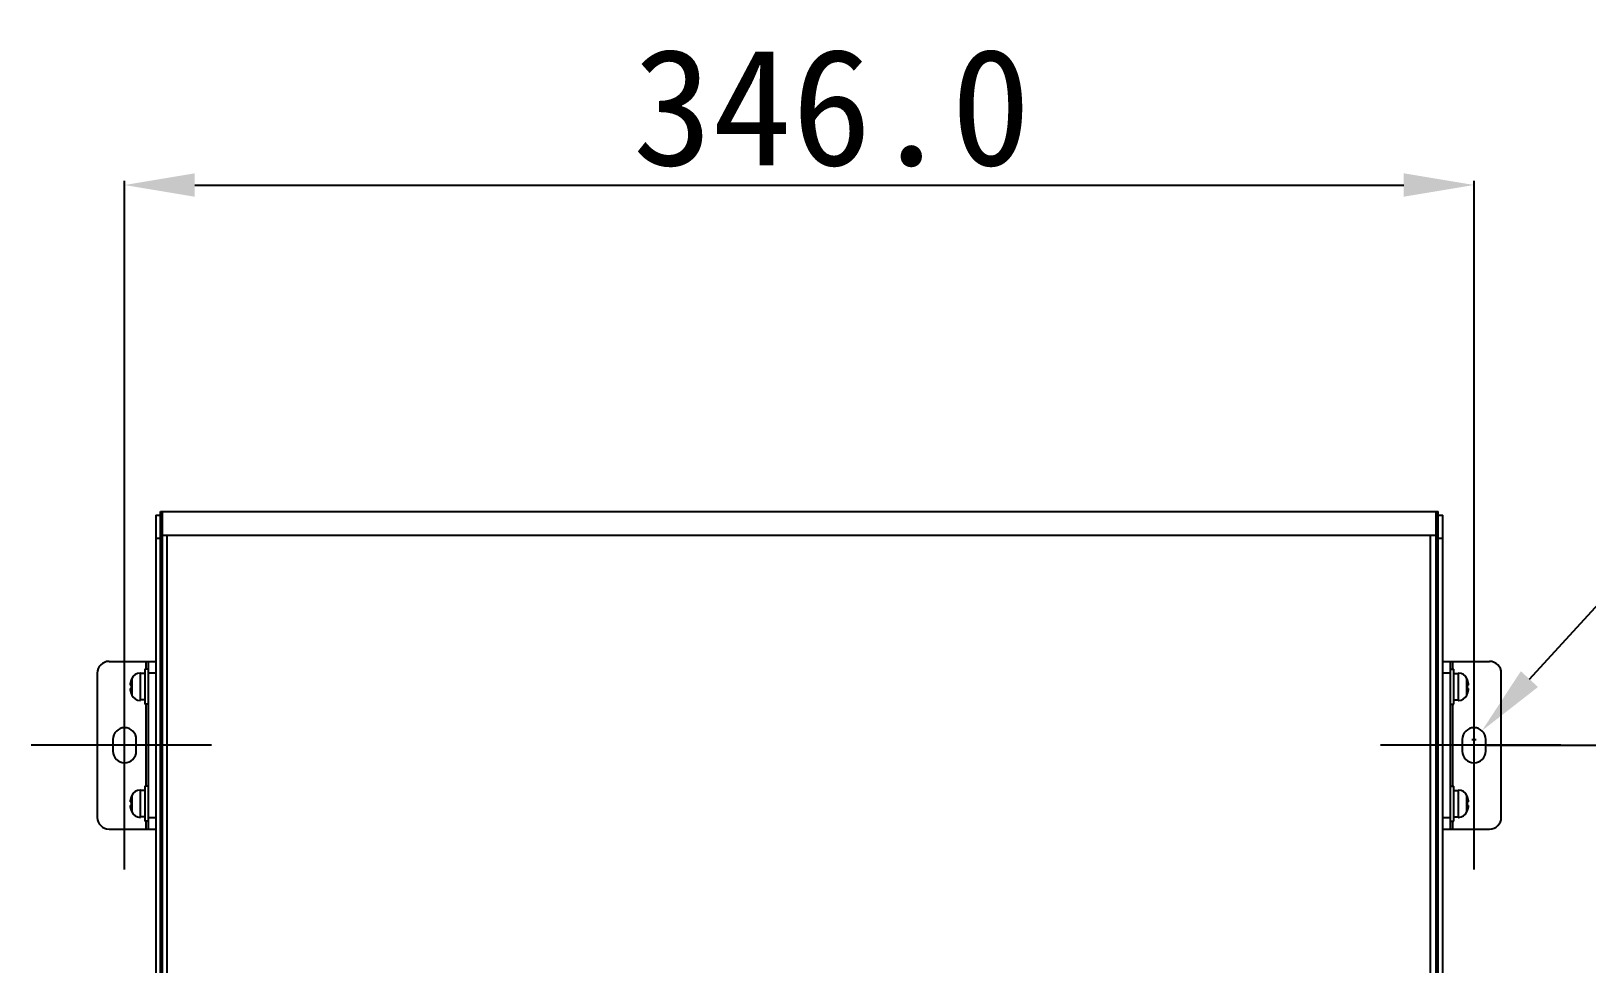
# Model space of a CAD drawing. Header units: millimetres. Extents: x 4086 to 8318, y 123 to 1549.
# Drawn here: x 6828.2 to 7227.2, y 654.9 to 894.2 of the extents above; entities that cross this region are included whole.
import ezdxf

# ---------------------------------------------------------------- set-up
doc = ezdxf.new("R2010")
doc.units = ezdxf.units.MM
doc.layers.add('20_ALL_FEATURES', color=7, linetype='Continuous')
doc.layers.add('尺寸', color=3, linetype='Continuous')
doc.styles.get("Standard").update_dxf_attribs({"font": 'simsun.ttc'})
doc.dimstyles.get("Standard").update_dxf_attribs({"dimscale": 6, "dimtxt": 5, "dimasz": 3, "dimexe": 0.18, "dimexo": 0.0625, "dimgap": 0.8, "dimtad": 1, "dimtoh": 1, "dimdec": 1, "dimzin": 0, "dimdsep": 46, "dimtxsty": 'Standard', "dimcen": 0.09, "dimclrd": 256, "dimclre": 256, "dimclrt": 256, "dimadec": 0, "dimazin": 2, "dimtfac": 1, "dimtdec": 1, "dimtofl": 0, "dimtmove": 0, "dimatfit": 3, "dimfxl": 0, "dimtolj": 1, "dimtzin": 0, "dimarcsym": 0})

# ---------------------------------------------------------------- blocks, each defined once
blk = doc.blocks.new('*D105')
at = {"layer": 'Defpoints', "color": 0}
for p in [(7198.22, 854.68), (6852.2, 712.75), (7198.22, 712.46)]:
    blk.add_point(p, dxfattribs=at)
at = {"layer": '尺寸', "lineweight": -2}
for p, q in [((6852.2, 713.12), (6852.2, 855.76)), ((6870.2, 854.68), (7180.22, 854.68)), ((7198.22, 712.83), (7198.22, 855.76))]:
    blk.add_line(p, q, dxfattribs=at)
at = {"layer": '尺寸'}
for points in [[(6870.2, 857.68), (6870.2, 851.68), (6852.2, 854.68)], [(7180.22, 851.68), (7180.22, 857.68), (7198.22, 854.68)]]:
    blk.add_solid(points, dxfattribs=at)
at = {"layer": '尺寸', "insert": (7033.53, 874.48), "char_height": 30, "attachment_point": 5}
blk.add_mtext('\\A1;346.0', dxfattribs=at)
blk = doc.blocks.new('*D106')
at = {"layer": 'Defpoints', "color": 0}
for p in [(7201.22, 710.96), (7317.63, 710.96), (7201.22, 480.46)]:
    blk.add_point(p, dxfattribs=at)
at = {"layer": '尺寸', "lineweight": -2}
for p, q in [((7201.6, 710.96), (7318.71, 710.96)), ((7317.63, 498.46), (7317.63, 692.96)), ((7201.6, 480.46), (7318.71, 480.46))]:
    blk.add_line(p, q, dxfattribs=at)
at = {"layer": '尺寸'}
for points in [[(7320.63, 692.96), (7314.63, 692.96), (7317.63, 710.96)], [(7314.63, 498.46), (7320.63, 498.46), (7317.63, 480.46)]]:
    blk.add_solid(points, dxfattribs=at)
at = {"layer": '尺寸', "insert": (7297.83, 595.71), "char_height": 30, "attachment_point": 5, "rotation": 90}
blk.add_mtext('\\A1;230.5', dxfattribs=at)
blk = doc.blocks.new('*D108')
at = {"layer": 'Defpoints', "color": 0}
for p in [(7200.25, 714.67), (7196.19, 710.25)]:
    blk.add_point(p, dxfattribs=at)
at = {"layer": '尺寸', "lineweight": -2}
for p in [(7212.43, 727.92), (7495.75, 750.38)]:
    blk.add_line(p, (7233.05, 750.38), dxfattribs=at)
at = {"layer": '尺寸'}
for p, q in [((7197.68, 712.46), (7198.76, 712.46)), ((7198.22, 711.92), (7198.22, 713))]:
    blk.add_line(p, q, dxfattribs=at)
blk.add_solid([(7210.22, 729.95), (7214.64, 725.9), (7200.25, 714.67)], dxfattribs=at)
at = {"layer": '尺寸', "insert": (7366.8, 775.98), "char_height": 30, "attachment_point": 5}
blk.add_mtext('\\A1;{\\fMS PGothic|b0|i0|c134|p34;4-%%C6*9安装孔}', dxfattribs=at)

msp = doc.modelspace()

# ---------------------------------------------------------------- linework, layer by layer
for p, q in [((6852.22, 679.07), (6852.22, 743.86)), ((7198.22, 679.07), (7198.22, 743.86)), ((6874.49, 710.96), (6828.25, 710.96)), ((7220.49, 710.96), (7174.25, 710.96))]:
    msp.add_line(p, q)
at = {"layer": '20_ALL_FEATURES', "color": 7, "linetype": 'Continuous'}
for p, q in [((6860.22, 769.96), (6860.22, 433.26)), ((6860.22, 769.96), (6861.42, 769.96)), ((6861.42, 433.26), (6861.42, 770.96)), ((6861.42, 770.96), (7189.02, 770.96)), ((6861.92, 446.41), (6861.92, 770.96)), ((7188.52, 446.41), (7188.52, 770.96)), ((7189.02, 433.26), (7189.02, 770.96)), ((7189.02, 769.96), (7190.22, 769.96)), ((7190.22, 433.26), (7190.22, 769.96)), ((6861.42, 763.96), (6860.22, 763.96)), ((7188.52, 764.76), (6861.92, 764.76)), ((6863.12, 445.96), (6863.12, 764.76)), ((7187.07, 446.41), (7187.07, 764.76)), ((7190.22, 763.96), (7189.02, 763.96)), ((6861.92, 760.96), (6861.42, 760.96)), ((6861.87, 760.19), (6861.45, 760.61)), ((6861.61, 760.96), (6861.61, 760.45)), ((6861.87, 760.19), (6861.87, 757.19)), ((7188.52, 760.96), (7189.02, 760.96)), ((7188.57, 760.19), (7189, 760.61)), ((7188.57, 757.19), (7188.57, 760.19)), ((7188.83, 760.45), (7188.83, 760.96)), ((6861.87, 757.19), (6861.45, 756.76)), ((6861.61, 756.93), (6861.61, 750.96)), ((7188.57, 757.19), (7189, 756.76)), ((7188.83, 750.96), (7188.83, 756.93)), ((6861.92, 750.96), (6861.42, 750.96)), ((7189.02, 750.96), (7188.52, 750.96)), ((6848.22, 732.46), (6860.22, 732.46)), ((6857.42, 730.46), (6857.42, 721.46)), ((6858.22, 730.46), (6857.42, 730.46)), ((6857.72, 730.46), (6857.72, 732.46)), ((6858.22, 732.46), (6858.22, 689.46)), ((7190.22, 732.46), (7202.22, 732.46)), ((7192.22, 689.46), (7192.22, 732.46)), ((7192.22, 730.46), (7193.02, 730.46)), ((7192.72, 732.46), (7192.72, 730.46)), ((7193.02, 721.46), (7193.02, 730.46)), ((6845.22, 729.46), (6845.22, 692.46)), ((6853.91, 726.4), (6853.61, 726.4)), ((6853.91, 727.71), (6853.89, 727.71)), ((6854.04, 728.07), (6854.04, 723.84)), ((6856.22, 729.46), (6856.22, 722.46)), ((6856.32, 729.46), (6856.22, 729.46)), ((6856.32, 722.46), (6856.32, 729.46)), ((6857.42, 729.35), (6856.32, 729.35)), ((6860.22, 729.46), (6858.22, 729.46)), ((7192.22, 729.46), (7190.22, 729.46)), ((7193.02, 729.35), (7194.12, 729.35)), ((7194.12, 729.46), (7194.12, 722.46)), ((7194.12, 729.46), (7194.23, 729.46)), ((7194.23, 722.46), (7194.23, 729.46)), ((7196.4, 723.84), (7196.4, 728.07)), ((7196.56, 727.71), (7196.54, 727.71)), ((7196.83, 726.4), (7196.54, 726.4)), ((7205.22, 692.46), (7205.22, 729.46)), ((6853.61, 725.52), (6853.91, 725.52)), ((6853.89, 724.21), (6853.91, 724.21)), ((6856.32, 722.46), (6856.22, 722.46)), ((6857.42, 722.57), (6856.32, 722.57)), ((7193.02, 722.57), (7194.12, 722.57)), ((7194.12, 722.46), (7194.23, 722.46)), ((7196.54, 725.52), (7196.83, 725.52)), ((7196.54, 724.21), (7196.56, 724.21)), ((6858.22, 721.46), (6857.42, 721.46)), ((6857.72, 700.46), (6857.72, 721.46)), ((7192.22, 721.46), (7193.02, 721.46)), ((7192.72, 721.46), (7192.72, 700.46)), ((6849.22, 712.46), (6849.22, 709.46)), ((6855.22, 709.46), (6855.22, 712.46)), ((7195.22, 712.46), (7195.22, 709.46)), ((7201.22, 709.46), (7201.22, 712.46)), ((6856.22, 699.46), (6856.22, 692.46)), ((6856.32, 699.46), (6856.22, 699.46)), ((6856.32, 692.46), (6856.32, 699.46)), ((6857.42, 699.35), (6856.32, 699.35)), ((6857.42, 700.46), (6857.42, 691.46)), ((6858.22, 700.46), (6857.42, 700.46)), ((7192.22, 700.46), (7193.02, 700.46)), ((7193.02, 691.46), (7193.02, 700.46)), ((7193.02, 699.35), (7194.12, 699.35)), ((7194.12, 699.46), (7194.12, 692.46)), ((7194.12, 699.46), (7194.23, 699.46)), ((7194.23, 692.46), (7194.23, 699.46)), ((6853.91, 696.4), (6853.61, 696.4)), ((6853.61, 695.52), (6853.91, 695.52)), ((6853.91, 697.71), (6853.89, 697.71)), ((6853.89, 694.21), (6853.91, 694.21)), ((6854.04, 698.07), (6854.04, 693.84)), ((7196.4, 693.84), (7196.4, 698.07)), ((7196.56, 697.71), (7196.54, 697.71)), ((7196.83, 696.4), (7196.54, 696.4)), ((7196.54, 695.52), (7196.83, 695.52)), ((7196.54, 694.21), (7196.56, 694.21)), ((6856.32, 692.46), (6856.22, 692.46)), ((6857.42, 692.57), (6856.32, 692.57)), ((6858.22, 691.46), (6857.42, 691.46)), ((6857.72, 689.46), (6857.72, 691.46)), ((6858.22, 692.46), (6860.22, 692.46)), ((7190.22, 692.46), (7192.22, 692.46)), ((7192.22, 691.46), (7193.02, 691.46)), ((7192.72, 691.46), (7192.72, 689.46)), ((7193.02, 692.57), (7194.12, 692.57)), ((7194.12, 692.46), (7194.23, 692.46)), ((6848.22, 689.46), (6860.22, 689.46)), ((7190.22, 689.46), (7202.22, 689.46))]:
    msp.add_line(p, q, dxfattribs=at)
for centre, radius, start, end in [((6862.82, 769.56), 1.4, 130.5996, 157.3162), ((7187.62, 769.56), 1.4, 16.3435, 49.4004), ((6848.22, 729.46), 3, 90, 180), ((7202.22, 729.46), 3, 0, 90), ((6858.57, 725.96), 4.98, 159.4302, 174.9608), ((6858.57, 725.96), 5, 154.971, 159.5127), ((6858.57, 725.96), 4.68, 174.6403, 185.3597), ((6856.22, 727.06), 2.4, 90.0002, 154.971), ((7194.23, 727.06), 2.4, 25.029, 89.9998), ((7191.87, 725.96), 5, 20.4873, 25.029), ((7191.87, 725.96), 4.98, 5.0392, 20.5698), ((7191.87, 725.96), 4.68, 354.6403, 5.3597), ((6858.57, 725.96), 4.98, 185.0392, 200.5698), ((6858.57, 725.96), 5, 200.4873, 205.029), ((6856.22, 724.86), 2.4, 205.029, 270), ((7194.23, 724.86), 2.4, 270, 334.971), ((7191.87, 725.96), 5, 334.971, 339.5127), ((7191.87, 725.96), 4.98, 339.4302, 354.9608), ((6852.22, 712.46), 3, 0, 180), ((7198.22, 712.46), 3, 0, 180), ((6852.22, 709.46), 3, 180, 0), ((7198.22, 709.46), 3, 180, 0), ((6856.22, 697.06), 2.4, 90.0002, 154.971), ((7194.23, 697.06), 2.4, 25.029, 89.9998), ((6858.57, 695.96), 4.98, 159.4302, 174.9608), ((6858.57, 695.96), 4.98, 185.0392, 200.5698), ((6858.57, 695.96), 5, 154.971, 159.5127), ((6858.57, 695.96), 4.68, 174.6403, 185.3597), ((6858.57, 695.96), 5, 200.4873, 205.029), ((7191.87, 695.96), 5, 20.4873, 25.029), ((7191.87, 695.96), 5, 334.971, 339.5127), ((7191.87, 695.96), 4.98, 5.0392, 20.5698), ((7191.87, 695.96), 4.68, 354.6403, 5.3597), ((7191.87, 695.96), 4.98, 339.4302, 354.9608), ((6848.22, 692.46), 3, 180, 270), ((6856.22, 694.86), 2.4, 205.029, 270), ((7194.23, 694.86), 2.4, 270, 334.971), ((7202.22, 692.46), 3, 270, 0)]:
    msp.add_arc(centre, radius, start, end, dxfattribs=at)

# ---------------------------------------------------------------- dimensions: what is measured, and where the dimension line sits
at = {"layer": '尺寸'}
dim = msp.add_linear_dim(base=(7198.22, 854.68), p1=(6852.2, 712.75), p2=(7198.22, 712.46), dimstyle='Standard', dxfattribs=at)
dim.commit()
dim.dimension.update_dxf_attribs({"geometry": '*D105', "text_midpoint": (7033.53, 854.68), "dimtype": 160})
dim = msp.add_diameter_dim_2p(p1=(7196.19, 710.25), p2=(7200.25, 714.67), text='{\\fMS PGothic|b0|i0|c134|p34;4-%%C6*9安装孔}', dimstyle='Standard', dxfattribs=at)
dim.commit()
dim.dimension.update_dxf_attribs({"geometry": '*D108', "text_midpoint": (7366.8, 750.38), "dimtype": 163})
dim = msp.add_linear_dim(base=(7317.63, 710.96), p1=(7201.22, 480.46), p2=(7201.22, 710.96), angle=90, dimstyle='Standard', dxfattribs=at)
dim.commit()
dim.dimension.update_dxf_attribs({"geometry": '*D106', "text_midpoint": (7317.63, 595.71), "dimtype": 160})

doc.saveas('drawing.dxf')
